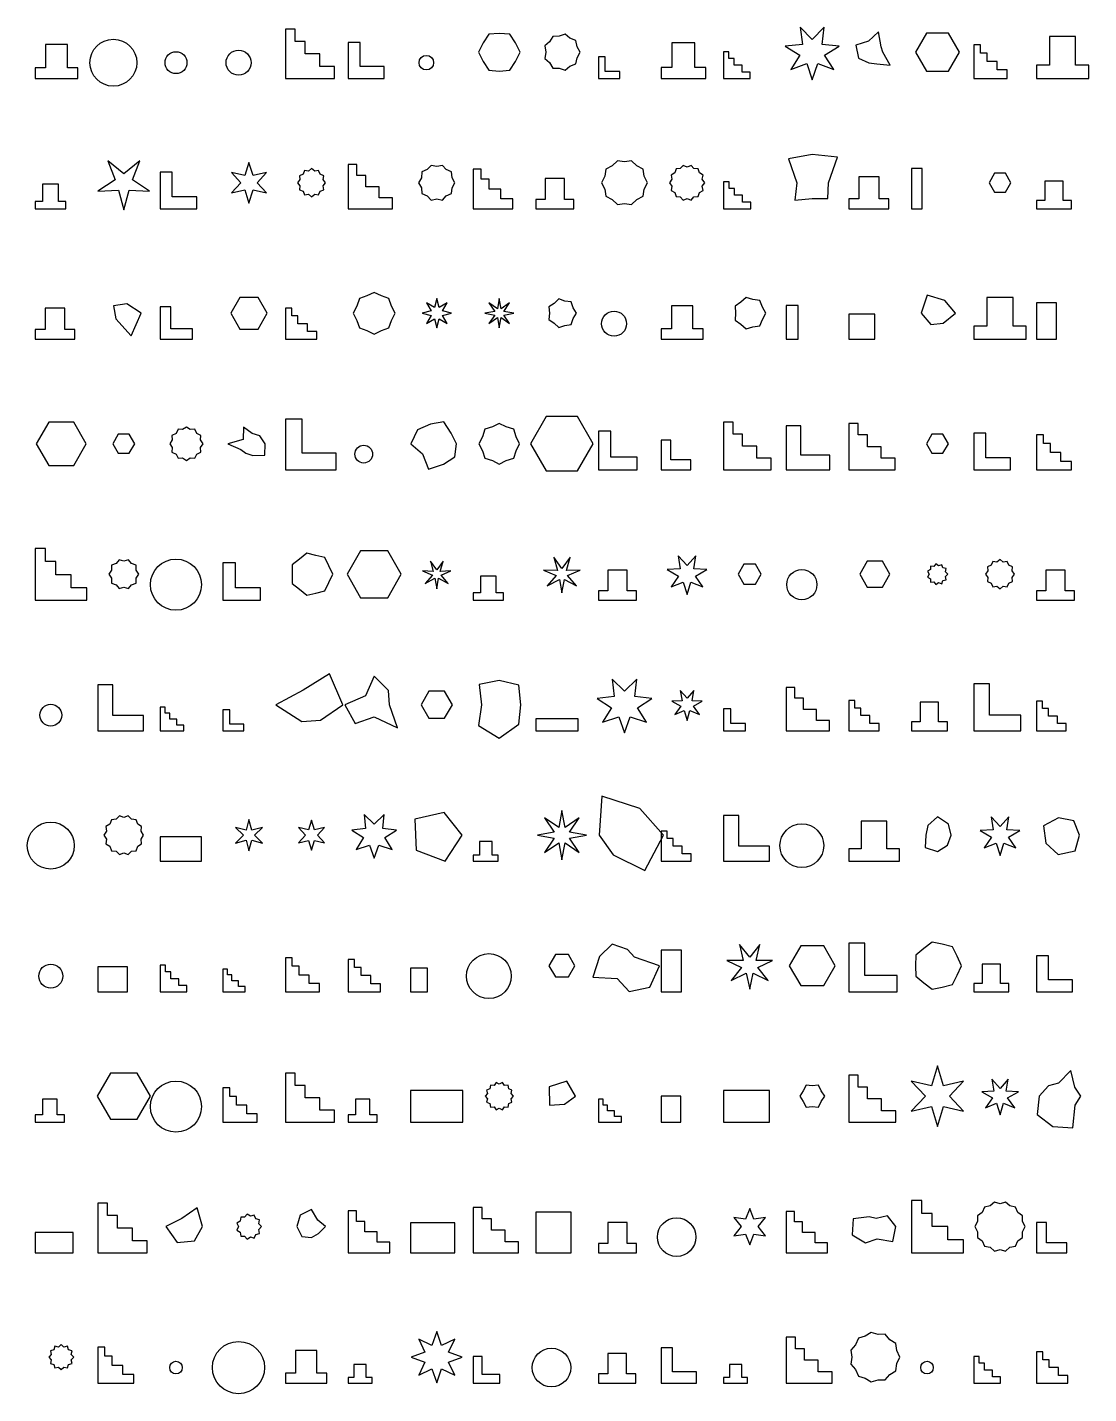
# Model space of a CAD drawing. Header units: metres. Extents: x -15 to 4183, y -20 to 5344.
# Drawn here: x -15 to 2020, y -20 to 2598 of the extents above; entities that cross this region are included whole.
import ezdxf

# ---------------------------------------------------------------- set-up
doc = ezdxf.new("R2010")
doc.units = ezdxf.units.M

msp = doc.modelspace()

# ---------------------------------------------------------------- linework, layer by layer
for points in [[(480, 2500), (574, 2500), (574, 2523), (545.8, 2523), (545.8, 2547), (517.6, 2547), (517.6, 2570.5), (498.8, 2570.5), (498.8, 2594), (480, 2594), (480, 2500)], [(1490, 2497), (1500.5, 2528.2), (1531.4, 2517), (1513.6, 2544.6), (1541.7, 2561.8), (1508.9, 2565.1), (1513, 2597.8), (1490, 2574.2), (1467, 2597.8), (1471.1, 2565.1), (1438.3, 2561.8), (1466.4, 2544.6), (1448.6, 2517), (1479.5, 2528.2), (1490, 2497)], [(600, 2500), (669, 2500), (669, 2523), (623, 2523), (623, 2569), (600, 2569), (600, 2500)], [(930, 2550), (921.2, 2568), (910, 2584.6), (890, 2586), (870, 2584.6), (858.8, 2568), (850, 2550), (858.8, 2532), (870, 2515.4), (890, 2514), (910, 2515.4), (921.2, 2532), (930, 2550)], [(1045, 2550), (1039.1, 2560.6), (1036.8, 2572.5), (1025.5, 2576.8), (1016.1, 2584.5), (1004.6, 2580.5), (992.5, 2580.3), (986.3, 2569.9), (977.1, 2562), (979, 2550), (977.1, 2538), (986.3, 2530.1), (992.5, 2519.7), (1004.6, 2519.5), (1016.1, 2515.5), (1025.5, 2523.2), (1036.8, 2527.5), (1039.1, 2539.4), (1045, 2550)], [(1200, 2500), (1286, 2500), (1286, 2521), (1265, 2521), (1265, 2568), (1221, 2568), (1221, 2521), (1200, 2521), (1200, 2500)], [(1625.3, 2550), (1622.4, 2560.4), (1616.9, 2589.4), (1597.9, 2571), (1573.4, 2563.3), (1578.5, 2538.6), (1598.3, 2529.7), (1613.9, 2527.7), (1639.6, 2525.2), (1625.3, 2550)], [(1772, 2550), (1751, 2586.4), (1709, 2586.4), (1688, 2550), (1709, 2513.6), (1751, 2513.6), (1772, 2550)], [(1920, 2500), (2020, 2500), (2020, 2525), (1995, 2525), (1995, 2580), (1945, 2580), (1945, 2525), (1920, 2525), (1920, 2500)], [(0, 2500), (82, 2500), (82, 2520), (62, 2520), (62, 2565), (20, 2565), (20, 2520), (0, 2520), (0, 2500)], [(1080, 2500), (1121, 2500), (1121, 2513), (1093, 2513), (1093, 2541), (1080, 2541), (1080, 2500)], [(1320, 2500), (1371, 2500), (1371, 2512), (1355.7, 2512), (1355.7, 2525), (1340.4, 2525), (1340.4, 2538.2), (1330.2, 2538.2), (1330.2, 2551), (1320, 2551), (1320, 2500)], [(1800, 2500), (1864, 2500), (1864, 2516), (1844.8, 2516), (1844.8, 2532), (1825.6, 2532), (1825.6, 2548), (1812.8, 2548), (1812.8, 2564), (1800, 2564), (1800, 2500)], [(170, 2248), (180.1, 2286), (219.5, 2283.9), (186.4, 2305.3), (200.6, 2342.1), (170, 2317.2), (139.4, 2342.1), (153.6, 2305.3), (120.5, 2283.9), (159.9, 2286), (170, 2248)], [(410, 2261), (417.9, 2286.3), (443.8, 2280.5), (425.8, 2300), (443.8, 2319.5), (417.9, 2313.7), (410, 2339), (402.1, 2313.7), (376.2, 2319.5), (394.2, 2300), (376.2, 2280.5), (402.1, 2286.3), (410, 2261)], [(600, 2250), (685, 2250), (685, 2271), (659.5, 2271), (659.5, 2292), (634, 2292), (634, 2313.8), (617, 2313.8), (617, 2335), (600, 2335), (600, 2250)], [(805, 2300), (799.5, 2309.6), (798.3, 2320.6), (788.2, 2325.1), (780.8, 2333.3), (770, 2331), (759.2, 2333.3), (751.8, 2325.1), (741.7, 2320.6), (740.5, 2309.6), (735, 2300), (740.5, 2290.4), (741.7, 2279.4), (751.8, 2274.9), (759.2, 2266.7), (770, 2269), (780.8, 2266.7), (788.2, 2274.9), (798.3, 2279.4), (799.5, 2290.4), (805, 2300)], [(1174, 2300), (1168, 2312.4), (1165.6, 2325.9), (1153.5, 2332.4), (1143.6, 2341.8), (1130, 2340), (1116.4, 2341.8), (1106.5, 2332.4), (1094.4, 2325.9), (1092, 2312.4), (1086, 2300), (1092, 2287.6), (1094.4, 2274.1), (1106.5, 2267.6), (1116.4, 2258.2), (1130, 2260), (1143.6, 2258.2), (1153.5, 2267.6), (1165.6, 2274.1), (1168, 2287.6), (1174, 2300)], [(1284, 2300), (1279.2, 2306.7), (1280.6, 2314.8), (1273.5, 2318.7), (1271.2, 2326.6), (1263, 2327), (1257.6, 2333.1), (1250, 2330), (1242.4, 2333.1), (1237, 2327), (1228.8, 2326.6), (1226.5, 2318.7), (1219.4, 2314.8), (1220.8, 2306.7), (1216, 2300), (1220.8, 2293.3), (1219.4, 2285.2), (1226.5, 2281.3), (1228.8, 2273.4), (1237, 2273), (1242.4, 2266.9), (1250, 2270), (1257.6, 2266.9), (1263, 2273), (1271.2, 2273.4), (1273.5, 2281.3), (1280.6, 2285.2), (1279.2, 2293.3), (1284, 2300)], [(1521.1, 2300), (1538.7, 2348.7), (1490, 2354.3), (1444.5, 2345.5), (1460.1, 2300), (1456.4, 2266.4), (1490, 2269.8), (1520, 2270), (1521.1, 2300)], [(240, 2250), (310, 2250), (310, 2273), (263, 2273), (263, 2320), (240, 2320), (240, 2250)], [(557, 2300), (552.2, 2306), (553.4, 2313.5), (546.3, 2316.3), (543.5, 2323.4), (536, 2322.2), (530, 2327), (524, 2322.2), (516.5, 2323.4), (513.7, 2316.3), (506.6, 2313.5), (507.8, 2306), (503, 2300), (507.8, 2294), (506.6, 2286.5), (513.7, 2283.7), (516.5, 2276.6), (524, 2277.8), (530, 2273), (536, 2277.8), (543.5, 2276.6), (546.3, 2283.7), (553.4, 2286.5), (552.2, 2294), (557, 2300)], [(840, 2250), (916, 2250), (916, 2269), (893.2, 2269), (893.2, 2288), (870.4, 2288), (870.4, 2307), (855.2, 2307), (855.2, 2326), (840, 2326), (840, 2250)], [(960, 2250), (1033, 2250), (1033, 2268), (1015, 2268), (1015, 2308), (978, 2308), (978, 2268), (960, 2268), (960, 2250)], [(1560, 2250), (1637, 2250), (1637, 2269), (1618, 2269), (1618, 2311), (1579, 2311), (1579, 2269), (1560, 2269), (1560, 2250)], [(1680, 2250), (1701, 2250), (1701, 2327), (1680, 2327), (1680, 2250)], [(1871, 2300), (1860.5, 2318.2), (1839.5, 2318.2), (1829, 2300), (1839.5, 2281.8), (1860.5, 2281.8), (1871, 2300)], [(0, 2250), (59, 2250), (59, 2264), (45, 2264), (45, 2297), (14, 2297), (14, 2264), (0, 2264), (0, 2250)], [(1320, 2250), (1372, 2250), (1372, 2263), (1356.4, 2263), (1356.4, 2276), (1340.8, 2276), (1340.8, 2289), (1330.4, 2289), (1330.4, 2302), (1320, 2302), (1320, 2250)], [(1920, 2250), (1987, 2250), (1987, 2266), (1971, 2266), (1971, 2303), (1936, 2303), (1936, 2266), (1920, 2266), (1920, 2250)], [(445, 2050), (427.5, 2080.3), (392.5, 2080.3), (375, 2050), (392.5, 2019.7), (427.5, 2019.7), (445, 2050)], [(690, 2050), (683.3, 2063.8), (678.3, 2078.3), (663.8, 2083.3), (650, 2090), (636.2, 2083.3), (621.7, 2078.3), (616.7, 2063.8), (610, 2050), (616.7, 2036.2), (621.7, 2021.7), (636.2, 2016.7), (650, 2010), (663.8, 2016.7), (678.3, 2021.7), (683.3, 2036.2), (690, 2050)], [(770, 2022), (774.5, 2039.2), (789.8, 2030.2), (780.8, 2045.5), (798, 2050), (780.8, 2054.5), (789.8, 2069.8), (774.5, 2060.8), (770, 2078), (765.5, 2060.8), (750.2, 2069.8), (759.2, 2054.5), (742, 2050), (759.2, 2045.5), (750.2, 2030.2), (765.5, 2039.2), (770, 2022)], [(890, 2022), (893.5, 2041.5), (909.8, 2030.2), (898.5, 2046.5), (918, 2050), (898.5, 2053.5), (909.8, 2069.8), (893.5, 2058.5), (890, 2078), (886.5, 2058.5), (870.2, 2069.8), (881.5, 2053.5), (862, 2050), (881.5, 2046.5), (870.2, 2030.2), (886.5, 2041.5), (890, 2022)], [(1038, 2050), (1031.6, 2060.4), (1027.5, 2071.9), (1015.3, 2073.4), (1003.8, 2077.3), (995, 2068.8), (984.8, 2062.1), (986, 2050), (984.8, 2037.9), (995, 2031.2), (1003.8, 2022.7), (1015.3, 2026.6), (1027.5, 2028.1), (1031.6, 2039.6), (1038, 2050)], [(1401, 2050), (1394.3, 2061.7), (1389.3, 2074.2), (1376, 2076.3), (1363.1, 2080.2), (1353.2, 2071.1), (1342.1, 2063.5), (1343, 2050), (1342.1, 2036.5), (1353.2, 2028.9), (1363.1, 2019.8), (1376, 2023.7), (1389.3, 2025.8), (1394.3, 2038.3), (1401, 2050)], [(1764.5, 2050), (1744.2, 2074.5), (1710, 2084.7), (1698.8, 2050), (1717.4, 2028.2), (1740.9, 2031.2), (1764.5, 2050)], [(1800, 2000), (1900, 2000), (1900, 2025), (1875, 2025), (1875, 2080), (1825, 2080), (1825, 2025), (1800, 2025), (1800, 2000)], [(1920, 2000), (1958, 2000), (1958, 2070), (1920, 2070), (1920, 2000)], [(0, 2000), (76, 2000), (76, 2019), (57, 2019), (57, 2060), (19, 2060), (19, 2019), (0, 2019), (0, 2000)], [(203.5, 2050), (175.7, 2067.7), (150.3, 2064.3), (154.9, 2039), (184, 2006.9), (203.5, 2050)], [(240, 2000), (302, 2000), (302, 2020), (260, 2020), (260, 2062), (240, 2062), (240, 2000)], [(480, 2000), (540, 2000), (540, 2015), (522, 2015), (522, 2030), (504, 2030), (504, 2045), (492, 2045), (492, 2060), (480, 2060), (480, 2000)], [(1200, 2000), (1281, 2000), (1281, 2020), (1261, 2020), (1261, 2064), (1220, 2064), (1220, 2020), (1200, 2020), (1200, 2000)], [(1440, 2000), (1463, 2000), (1463, 2065), (1440, 2065), (1440, 2000)], [(1560, 2000), (1610, 2000), (1610, 2048), (1560, 2048), (1560, 2000)], [(98, 1800), (74, 1841.6), (26, 1841.6), (2, 1800), (26, 1758.4), (74, 1758.4), (98, 1800)], [(480, 1750), (577, 1750), (577, 1782), (512, 1782), (512, 1847), (480, 1847), (480, 1750)], [(808.2, 1800), (797.5, 1820), (783.7, 1842.2), (757.9, 1837.3), (733.1, 1826.8), (720.1, 1800), (743, 1780.4), (754.1, 1751.2), (782.7, 1761), (804.9, 1774.7), (808.2, 1800)], [(929, 1800), (922.3, 1813.4), (917.6, 1827.6), (903.4, 1832.3), (890, 1839), (876.6, 1832.3), (862.4, 1827.6), (857.7, 1813.4), (851, 1800), (857.7, 1786.6), (862.4, 1772.4), (876.6, 1767.7), (890, 1761), (903.4, 1767.7), (917.6, 1772.4), (922.3, 1786.6), (929, 1800)], [(1070, 1800), (1040, 1852), (980, 1852), (950, 1800), (980, 1748), (1040, 1748), (1070, 1800)], [(1320, 1750), (1411, 1750), (1411, 1772), (1383.7, 1772), (1383.7, 1795), (1356.4, 1795), (1356.4, 1818.2), (1338.2, 1818.2), (1338.2, 1841), (1320, 1841), (1320, 1750)], [(1440, 1750), (1524, 1750), (1524, 1778), (1468, 1778), (1468, 1834), (1440, 1834), (1440, 1750)], [(1560, 1750), (1649, 1750), (1649, 1772), (1622.3, 1772), (1622.3, 1794), (1595.6, 1794), (1595.6, 1816.8), (1577.8, 1816.8), (1577.8, 1839), (1560, 1839), (1560, 1750)], [(191, 1800), (180.5, 1818.2), (159.5, 1818.2), (149, 1800), (159.5, 1781.8), (180.5, 1781.8), (191, 1800)], [(322, 1800), (317, 1807.2), (317.7, 1816), (309.8, 1819.8), (306, 1827.7), (297.2, 1827), (290, 1832), (282.8, 1827), (274, 1827.7), (270.2, 1819.8), (262.3, 1816), (263, 1807.2), (258, 1800), (263, 1792.8), (262.3, 1784), (270.2, 1780.2), (274, 1772.3), (282.8, 1773), (290, 1768), (297.2, 1773), (306, 1772.3), (309.8, 1780.2), (317.7, 1784), (317, 1792.8), (322, 1800)], [(441.1, 1800), (431, 1815.3), (416.4, 1819.8), (399.7, 1831.7), (399.1, 1808), (369.7, 1800), (394.7, 1788.9), (404.1, 1781.7), (417.4, 1777.3), (440.6, 1777.8), (441.1, 1800)], [(1080, 1750), (1154, 1750), (1154, 1774), (1104, 1774), (1104, 1824), (1080, 1824), (1080, 1750)], [(1200, 1750), (1257, 1750), (1257, 1769), (1219, 1769), (1219, 1807), (1200, 1807), (1200, 1750)], [(1751, 1800), (1740.5, 1818.2), (1719.5, 1818.2), (1709, 1800), (1719.5, 1781.8), (1740.5, 1781.8), (1751, 1800)], [(1800, 1750), (1870, 1750), (1870, 1773), (1823, 1773), (1823, 1820), (1800, 1820), (1800, 1750)], [(1920, 1750), (1987, 1750), (1987, 1766), (1966.9, 1766), (1966.9, 1783), (1946.8, 1783), (1946.8, 1800.2), (1933.4, 1800.2), (1933.4, 1817), (1920, 1817), (1920, 1750)], [(0, 1500), (99, 1500), (99, 1524), (69.3, 1524), (69.3, 1549), (39.6, 1549), (39.6, 1574.2), (19.8, 1574.2), (19.8, 1599), (0, 1599), (0, 1500)], [(199, 1550), (193.8, 1557.7), (193.5, 1567), (184.7, 1570.2), (179, 1577.6), (170, 1575), (161, 1577.6), (155.3, 1570.2), (146.5, 1567), (146.2, 1557.7), (141, 1550), (146.2, 1542.3), (146.5, 1533), (155.3, 1529.8), (161, 1522.4), (170, 1525), (179, 1522.4), (184.7, 1529.8), (193.5, 1533), (193.8, 1542.3), (199, 1550)], [(360, 1500), (432, 1500), (432, 1524), (384, 1524), (384, 1572), (360, 1572), (360, 1500)], [(571, 1550), (563.3, 1566.1), (555.6, 1582.1), (538.2, 1586.1), (520.9, 1590), (506.9, 1578.9), (493.1, 1567.8), (493, 1550), (493.1, 1532.2), (506.9, 1521.1), (520.9, 1510), (538.2, 1513.9), (555.6, 1517.9), (563.3, 1533.9), (571, 1550)], [(702, 1550), (676, 1595), (624, 1595), (598, 1550), (624, 1505), (676, 1505), (702, 1550)], [(770, 1522), (773.7, 1542.3), (791.9, 1532.5), (778.3, 1548.1), (797.3, 1556.2), (776.7, 1555.3), (782.1, 1575.2), (770, 1558.5), (757.9, 1575.2), (763.3, 1555.3), (742.7, 1556.2), (761.7, 1548.1), (748.1, 1532.5), (766.3, 1542.3), (770, 1522)], [(1010, 1514), (1014.8, 1539.9), (1038.1, 1527.6), (1020.9, 1547.5), (1045.1, 1558), (1018.7, 1557), (1025.6, 1582.4), (1010, 1561.2), (994.4, 1582.4), (1001.3, 1557), (974.9, 1558), (999.1, 1547.5), (981.9, 1527.6), (1005.2, 1539.9), (1010, 1514)], [(1250, 1511), (1257.3, 1534.9), (1280.5, 1525.7), (1266.3, 1546.3), (1288, 1558.7), (1263.1, 1560.5), (1266.9, 1585.1), (1250, 1566.8), (1233.1, 1585.1), (1236.9, 1560.5), (1212, 1558.7), (1233.7, 1546.3), (1219.5, 1525.7), (1242.7, 1534.9), (1250, 1511)], [(1639, 1550), (1624.5, 1575.1), (1595.5, 1575.1), (1581, 1550), (1595.5, 1524.9), (1624.5, 1524.9), (1639, 1550)], [(1878, 1550), (1873.2, 1556.2), (1874.2, 1564), (1867, 1567), (1864, 1574.2), (1856.2, 1573.2), (1850, 1578), (1843.8, 1573.2), (1836, 1574.2), (1833, 1567), (1825.8, 1564), (1826.8, 1556.2), (1822, 1550), (1826.8, 1543.8), (1825.8, 1536), (1833, 1533), (1836, 1525.8), (1843.8, 1526.8), (1850, 1522), (1856.2, 1526.8), (1864, 1525.8), (1867, 1533), (1874.2, 1536), (1873.2, 1543.8), (1878, 1550)], [(840, 1500), (898, 1500), (898, 1514), (884, 1514), (884, 1546), (854, 1546), (854, 1514), (840, 1514), (840, 1500)], [(1080, 1500), (1153, 1500), (1153, 1518), (1135, 1518), (1135, 1558), (1098, 1558), (1098, 1518), (1080, 1518), (1080, 1500)], [(1392, 1550), (1381, 1569.1), (1359, 1569.1), (1348, 1550), (1359, 1530.9), (1381, 1530.9), (1392, 1550)], [(1750, 1550), (1745.4, 1554.5), (1746.8, 1560.8), (1740.5, 1562.1), (1738.3, 1568.2), (1732.3, 1565.8), (1727.2, 1569.8), (1723.4, 1564.6), (1716.9, 1565.1), (1716.5, 1558.7), (1710.8, 1555.6), (1714, 1550), (1710.8, 1544.4), (1716.5, 1541.3), (1716.9, 1534.9), (1723.4, 1535.4), (1727.2, 1530.2), (1732.3, 1534.2), (1738.3, 1531.8), (1740.5, 1537.9), (1746.8, 1539.2), (1745.4, 1545.5), (1750, 1550)], [(1920, 1500), (1993, 1500), (1993, 1518), (1975, 1518), (1975, 1558), (1938, 1558), (1938, 1518), (1920, 1518), (1920, 1500)], [(120, 1250), (208, 1250), (208, 1279), (149, 1279), (149, 1338), (120, 1338), (120, 1250)], [(590, 1300), (564.3, 1359.4), (514.1, 1327.6), (461.4, 1300), (511.3, 1267.6), (547.3, 1270.1), (590, 1300)], [(679.3, 1300), (677.4, 1327.4), (650, 1354.9), (633.2, 1316.8), (593.8, 1300), (613.9, 1263.9), (650, 1276.5), (694.5, 1255.5), (679.3, 1300)], [(931.4, 1300), (927.4, 1337.4), (890, 1346.1), (851.2, 1338.8), (855.6, 1300), (850.3, 1260.3), (890, 1236.1), (927.1, 1262.9), (931.4, 1300)], [(1130, 1246), (1141.1, 1277), (1172.2, 1266.3), (1154.9, 1294.3), (1182.6, 1312), (1150, 1315.9), (1153.4, 1348.7), (1130, 1325.6), (1106.6, 1348.7), (1110, 1315.9), (1077.4, 1312), (1105.1, 1294.3), (1087.8, 1266.3), (1118.9, 1277), (1130, 1246)], [(1800, 1250), (1890, 1250), (1890, 1280), (1830, 1280), (1830, 1340), (1800, 1340), (1800, 1250)], [(800, 1300), (785, 1326), (755, 1326), (740, 1300), (755, 1274), (785, 1274), (800, 1300)], [(1250, 1270), (1255.4, 1288.9), (1273.5, 1281.3), (1262, 1297.3), (1279.2, 1306.7), (1259.7, 1307.7), (1263, 1327), (1250, 1312.4), (1237, 1327), (1240.3, 1307.7), (1220.8, 1306.7), (1238, 1297.3), (1226.5, 1281.3), (1244.6, 1288.9), (1250, 1270)], [(1440, 1250), (1523, 1250), (1523, 1270), (1498.1, 1270), (1498.1, 1291), (1473.2, 1291), (1473.2, 1312.2), (1456.6, 1312.2), (1456.6, 1333), (1440, 1333), (1440, 1250)], [(240, 1250), (285, 1250), (285, 1261), (271.5, 1261), (271.5, 1272), (258, 1272), (258, 1283.8), (249, 1283.8), (249, 1295), (240, 1295), (240, 1250)], [(360, 1250), (400, 1250), (400, 1263), (373, 1263), (373, 1290), (360, 1290), (360, 1250)], [(1320, 1250), (1362, 1250), (1362, 1264), (1334, 1264), (1334, 1292), (1320, 1292), (1320, 1250)], [(1560, 1250), (1618, 1250), (1618, 1264), (1600.6, 1264), (1600.6, 1279), (1583.2, 1279), (1583.2, 1293.5), (1571.6, 1293.5), (1571.6, 1308), (1560, 1308), (1560, 1250)], [(1680, 1250), (1749, 1250), (1749, 1267), (1732, 1267), (1732, 1305), (1697, 1305), (1697, 1267), (1680, 1267), (1680, 1250)], [(1920, 1250), (1977, 1250), (1977, 1264), (1959.9, 1264), (1959.9, 1278), (1942.8, 1278), (1942.8, 1292.8), (1931.4, 1292.8), (1931.4, 1307), (1920, 1307), (1920, 1250)], [(960, 1250), (1041, 1250), (1041, 1273), (960, 1273), (960, 1250)], [(1204.9, 1050), (1159.6, 1101.3), (1086.8, 1124.8), (1081.5, 1050), (1108.2, 1012.2), (1169.1, 982.3), (1204.9, 1050)], [(208, 1050), (203.1, 1057.6), (204.2, 1066.5), (196.6, 1071.2), (193.7, 1079.7), (184.8, 1080.6), (178.5, 1087), (170, 1084), (161.5, 1087), (155.2, 1080.6), (146.3, 1079.7), (143.4, 1071.2), (135.8, 1066.5), (136.9, 1057.6), (132, 1050), (136.9, 1042.4), (135.8, 1033.5), (143.4, 1028.8), (146.3, 1020.3), (155.2, 1019.4), (161.5, 1013), (170, 1016), (178.5, 1013), (184.8, 1019.4), (193.7, 1020.3), (196.6, 1028.8), (204.2, 1033.5), (203.1, 1042.4), (208, 1050)], [(410, 1020), (415.4, 1040.7), (436, 1035), (420.7, 1050), (436, 1065), (415.4, 1059.3), (410, 1080), (404.6, 1059.3), (384, 1065), (399.3, 1050), (384, 1035), (404.6, 1040.7), (410, 1020)], [(530, 1021), (535.9, 1039.9), (555.1, 1035.5), (541.7, 1050), (555.1, 1064.5), (535.9, 1060.1), (530, 1079), (524.1, 1060.1), (504.9, 1064.5), (518.3, 1050), (504.9, 1035.5), (524.1, 1039.9), (530, 1021)], [(650, 1006), (659.1, 1031.1), (684.4, 1022.6), (670.5, 1045.3), (692.9, 1059.8), (666.4, 1063.1), (669.1, 1089.6), (650, 1071), (630.9, 1089.6), (633.6, 1063.1), (607.1, 1059.8), (629.5, 1045.3), (615.6, 1022.6), (640.9, 1031.1), (650, 1006)], [(818.9, 1050), (784.1, 1093.4), (728, 1080.5), (730.8, 1021.5), (786.1, 1000.5), (818.9, 1050)], [(1010, 1003), (1016, 1035.4), (1043.2, 1016.8), (1024.6, 1044), (1057, 1050), (1024.6, 1056), (1043.2, 1083.2), (1016, 1064.6), (1010, 1097), (1004, 1064.6), (976.8, 1083.2), (995.4, 1056), (963, 1050), (995.4, 1044), (976.8, 1016.8), (1004, 1035.4), (1010, 1003)], [(1320, 1000), (1408, 1000), (1408, 1029), (1349, 1029), (1349, 1088), (1320, 1088), (1320, 1000)], [(1560, 1000), (1657, 1000), (1657, 1024), (1633, 1024), (1633, 1077), (1584, 1077), (1584, 1024), (1560, 1024), (1560, 1000)], [(1756.2, 1050), (1750.9, 1070.9), (1730, 1084.9), (1711.6, 1068.4), (1708, 1050), (1706.2, 1026.2), (1730, 1018.7), (1749.4, 1030.6), (1756.2, 1050)], [(1850, 1011), (1857.2, 1035), (1880.5, 1025.7), (1866.3, 1046.3), (1888, 1058.7), (1863, 1060.4), (1866.9, 1085.1), (1850, 1066.7), (1833.1, 1085.1), (1837, 1060.4), (1812, 1058.7), (1833.7, 1046.3), (1819.5, 1025.7), (1842.8, 1035), (1850, 1011)], [(2002.5, 1050), (1991.7, 1077.2), (1962.4, 1083.4), (1933.5, 1067.6), (1938.1, 1034.6), (1961.6, 1013.1), (1993.9, 1020), (2002.5, 1050)], [(1200, 1000), (1258, 1000), (1258, 1014), (1240.6, 1014), (1240.6, 1029), (1223.2, 1029), (1223.2, 1043.5), (1211.6, 1043.5), (1211.6, 1058), (1200, 1058), (1200, 1000)], [(240, 1000), (319, 1000), (319, 1047), (240, 1047), (240, 1000)], [(840, 1000), (888, 1000), (888, 1012), (876, 1012), (876, 1038), (852, 1038), (852, 1012), (840, 1012), (840, 1000)], [(1197, 800), (1149.2, 816.1), (1135.5, 831.1), (1106.3, 841.1), (1082, 817.5), (1069.4, 778), (1115.7, 775.2), (1138.7, 750.5), (1178.8, 759), (1197, 800)], [(1370, 755), (1377, 785.5), (1405.2, 771.9), (1385.7, 796.4), (1413.9, 810), (1382.6, 810), (1389.5, 840.5), (1370, 816.1), (1350.5, 840.5), (1357.4, 810), (1326.1, 810), (1354.3, 796.4), (1334.8, 771.9), (1363, 785.5), (1370, 755)], [(1534, 800), (1512, 838.1), (1468, 838.1), (1446, 800), (1468, 761.9), (1512, 761.9), (1534, 800)], [(1560, 750), (1653, 750), (1653, 781), (1591, 781), (1591, 843), (1560, 843), (1560, 750)], [(1776, 800), (1767.8, 818.2), (1758.7, 836), (1739.3, 840.9), (1719.8, 844.8), (1703.8, 832.8), (1688.6, 820), (1688, 800), (1688.6, 780), (1703.8, 767.2), (1719.8, 755.2), (1739.3, 759.1), (1758.7, 764), (1767.8, 781.8), (1776, 800)], [(480, 750), (545, 750), (545, 766), (525.5, 766), (525.5, 782), (506, 782), (506, 798.8), (493, 798.8), (493, 815), (480, 815), (480, 750)], [(600, 750), (662, 750), (662, 765), (643.4, 765), (643.4, 781), (624.8, 781), (624.8, 796.5), (612.4, 796.5), (612.4, 812), (600, 812), (600, 750)], [(1035, 800), (1022.5, 821.7), (997.5, 821.7), (985, 800), (997.5, 778.3), (1022.5, 778.3), (1035, 800)], [(1200, 750), (1239, 750), (1239, 830), (1200, 830), (1200, 750)], [(1920, 750), (1989, 750), (1989, 773), (1943, 773), (1943, 819), (1920, 819), (1920, 750)], [(120, 750), (177, 750), (177, 798), (120, 798), (120, 750)], [(240, 750), (291, 750), (291, 762), (275.7, 762), (275.7, 775), (260.4, 775), (260.4, 788.2), (250.2, 788.2), (250.2, 801), (240, 801), (240, 750)], [(360, 750), (403, 750), (403, 760), (390.1, 760), (390.1, 771), (377.2, 771), (377.2, 782.2), (368.6, 782.2), (368.6, 793), (360, 793), (360, 750)], [(720, 750), (752, 750), (752, 795), (720, 795), (720, 750)], [(1800, 750), (1867, 750), (1867, 766), (1851, 766), (1851, 803), (1816, 803), (1816, 766), (1800, 766), (1800, 750)], [(1730, 492), (1741.6, 529.9), (1780.2, 521), (1753.2, 550), (1780.2, 579), (1741.6, 570.1), (1730, 608), (1718.4, 570.1), (1679.8, 579), (1706.8, 550), (1679.8, 521), (1718.4, 529.9), (1730, 492)], [(221, 550), (195.5, 594.2), (144.5, 594.2), (119, 550), (144.5, 505.8), (195.5, 505.8), (221, 550)], [(480, 500), (574, 500), (574, 523), (545.8, 523), (545.8, 547), (517.6, 547), (517.6, 570.5), (498.8, 570.5), (498.8, 594), (480, 594), (480, 500)], [(917, 550), (912.4, 555.1), (914.3, 561.7), (908, 564.3), (906.8, 571.1), (900, 570.7), (896, 576.3), (890, 573), (884, 576.3), (880, 570.7), (873.2, 571.1), (872, 564.3), (865.7, 561.7), (867.6, 555.1), (863, 550), (867.6, 544.9), (865.7, 538.3), (872, 535.7), (873.2, 528.9), (880, 529.3), (884, 523.7), (890, 527), (896, 523.7), (900, 529.3), (906.8, 528.9), (908, 535.7), (914.3, 538.3), (912.4, 544.9), (917, 550)], [(1035.8, 550), (1019.4, 579), (985.5, 567.8), (986.5, 532.9), (1015, 534.5), (1035.8, 550)], [(1560, 500), (1650, 500), (1650, 522), (1623, 522), (1623, 545), (1596, 545), (1596, 567.5), (1578, 567.5), (1578, 590), (1560, 590), (1560, 500)], [(1850, 514), (1856.5, 536.6), (1878.1, 527.6), (1864.5, 546.7), (1885.1, 558), (1861.6, 559.3), (1865.6, 582.4), (1850, 564.9), (1834.4, 582.4), (1838.4, 559.3), (1814.9, 558), (1835.5, 546.7), (1821.9, 527.6), (1843.5, 536.6), (1850, 514)], [(2004.9, 550), (1993.6, 567.1), (1986, 599.3), (1961.9, 574.9), (1942.7, 569.8), (1925.1, 550), (1921.5, 514.7), (1951.1, 491.9), (1989.7, 489.3), (1994.1, 532.5), (2004.9, 550)], [(360, 500), (426, 500), (426, 516), (406.2, 516), (406.2, 533), (386.4, 533), (386.4, 549.5), (373.2, 549.5), (373.2, 566), (360, 566), (360, 500)], [(720, 500), (820, 500), (820, 561), (720, 561), (720, 500)], [(1200, 500), (1238, 500), (1238, 550), (1200, 550), (1200, 500)], [(1320, 500), (1408, 500), (1408, 561), (1320, 561), (1320, 500)], [(1514, 550), (1507.3, 560), (1502, 570.8), (1490, 570), (1478, 570.8), (1472.7, 560), (1466, 550), (1472.7, 540), (1478, 529.2), (1490, 530), (1502, 529.2), (1507.3, 540), (1514, 550)], [(0, 500), (56, 500), (56, 514), (42, 514), (42, 544), (14, 544), (14, 514), (0, 514), (0, 500)], [(600, 500), (656, 500), (656, 514), (642, 514), (642, 544), (614, 544), (614, 514), (600, 514), (600, 500)], [(1080, 500), (1124, 500), (1124, 511), (1110.8, 511), (1110.8, 522), (1097.6, 522), (1097.6, 533), (1088.8, 533), (1088.8, 544), (1080, 544), (1080, 500)], [(120, 250), (215, 250), (215, 273), (186.5, 273), (186.5, 297), (158, 297), (158, 321.2), (139, 321.2), (139, 345), (120, 345), (120, 250)], [(1680, 250), (1780, 250), (1780, 275), (1750, 275), (1750, 300), (1720, 300), (1720, 325), (1700, 325), (1700, 350), (1680, 350), (1680, 250)], [(1898, 300), (1892.9, 309.8), (1893.2, 320.8), (1884.4, 327.4), (1879.9, 337.5), (1869.1, 339.6), (1860.7, 346.8), (1850, 344), (1839.3, 346.8), (1830.9, 339.6), (1820.1, 337.5), (1815.6, 327.4), (1806.8, 320.8), (1807.1, 309.8), (1802, 300), (1807.1, 290.2), (1806.8, 279.2), (1815.6, 272.6), (1820.1, 262.5), (1830.9, 260.4), (1839.3, 253.2), (1850, 256), (1860.7, 253.2), (1869.1, 260.4), (1879.9, 262.5), (1884.4, 272.6), (1893.2, 279.2), (1892.9, 290.2), (1898, 300)], [(321, 300), (310.7, 335.9), (281.1, 315.4), (250.9, 300), (272.4, 269.5), (305.5, 273.1), (321, 300)], [(434, 300), (429.2, 305.6), (430.2, 313), (423.1, 315.1), (420, 321.8), (412.8, 319.8), (406.6, 323.8), (401.7, 318.2), (394.3, 318.1), (393.2, 310.8), (387, 306.8), (390, 300), (387, 293.2), (393.2, 289.2), (394.3, 281.9), (401.7, 281.8), (406.6, 276.2), (412.8, 280.2), (420, 278.2), (423.1, 284.9), (430.2, 287), (429.2, 294.4), (434, 300)], [(556.9, 300), (542.2, 312.2), (530, 332.7), (508.2, 321.8), (501.9, 300), (511.1, 281.1), (530, 279.1), (543, 287), (556.9, 300)], [(600, 250), (680, 250), (680, 270), (656, 270), (656, 290), (632, 290), (632, 310), (616, 310), (616, 330), (600, 330), (600, 250)], [(840, 250), (927, 250), (927, 271), (900.9, 271), (900.9, 293), (874.8, 293), (874.8, 315.2), (857.4, 315.2), (857.4, 337), (840, 337), (840, 250)], [(960, 250), (1028, 250), (1028, 328), (960, 328), (960, 250)], [(1370, 265), (1378.2, 285.8), (1400.3, 282.5), (1386.4, 300), (1400.3, 317.5), (1378.2, 314.2), (1370, 335), (1361.8, 314.2), (1339.7, 317.5), (1353.6, 300), (1339.7, 282.5), (1361.8, 285.8), (1370, 265)], [(1440, 250), (1519, 250), (1519, 269), (1495.3, 269), (1495.3, 289), (1471.6, 289), (1471.6, 309.2), (1455.8, 309.2), (1455.8, 329), (1440, 329), (1440, 250)], [(1650, 300), (1634.5, 320.6), (1612.8, 315.8), (1599.2, 318.7), (1568.4, 315.1), (1566.3, 284.1), (1592.1, 269.1), (1614.2, 276.5), (1644.2, 271.3), (1650, 300)], [(0, 250), (73, 250), (73, 289), (0, 289), (0, 250)], [(720, 250), (805, 250), (805, 307), (720, 307), (720, 250)], [(1080, 250), (1153, 250), (1153, 268), (1135, 268), (1135, 308), (1098, 308), (1098, 268), (1080, 268), (1080, 250)], [(1920, 250), (1978, 250), (1978, 269), (1939, 269), (1939, 308), (1920, 308), (1920, 250)], [(770, 1), (779.4, 27.4), (804.6, 15.4), (792.6, 40.6), (819, 50), (792.6, 59.4), (804.6, 84.6), (779.4, 72.6), (770, 99), (760.6, 72.6), (735.4, 84.6), (747.4, 59.4), (721, 50), (747.4, 40.6), (735.4, 15.4), (760.6, 27.4), (770, 1)], [(1440, 0), (1528, 0), (1528, 22), (1501.6, 22), (1501.6, 44), (1475.2, 44), (1475.2, 66), (1457.6, 66), (1457.6, 88), (1440, 88), (1440, 0)], [(1658, 50), (1652.2, 62.4), (1650.4, 76), (1638.8, 83.3), (1629.9, 93.7), (1616.3, 93.6), (1603.2, 97.5), (1591.7, 90), (1578.6, 86.3), (1573, 73.8), (1563.9, 63.5), (1566, 50), (1563.9, 36.5), (1573, 26.2), (1578.6, 13.7), (1591.7, 10), (1603.2, 2.5), (1616.3, 6.4), (1629.9, 6.3), (1638.8, 16.7), (1650.4, 24), (1652.2, 37.6), (1658, 50)], [(74, 50), (69.3, 55.2), (70.8, 62), (64.1, 64.1), (62, 70.8), (55.2, 69.3), (50, 74), (44.8, 69.3), (38, 70.8), (35.9, 64.1), (29.2, 62), (30.7, 55.2), (26, 50), (30.7, 44.8), (29.2, 38), (35.9, 35.9), (38, 29.2), (44.8, 30.7), (50, 26), (55.2, 30.7), (62, 29.2), (64.1, 35.9), (70.8, 38), (69.3, 44.8), (74, 50)], [(120, 0), (189, 0), (189, 17), (168.3, 17), (168.3, 34), (147.6, 34), (147.6, 51.8), (133.8, 51.8), (133.8, 69), (120, 69), (120, 0)], [(480, 0), (559, 0), (559, 19), (540, 19), (540, 63), (499, 63), (499, 19), (480, 19), (480, 0)], [(1080, 0), (1152, 0), (1152, 18), (1134, 18), (1134, 57), (1098, 57), (1098, 18), (1080, 18), (1080, 0)], [(1200, 0), (1268, 0), (1268, 22), (1222, 22), (1222, 68), (1200, 68), (1200, 0)], [(1920, 0), (1980, 0), (1980, 15), (1962, 15), (1962, 30), (1944, 30), (1944, 45), (1932, 45), (1932, 60), (1920, 60), (1920, 0)], [(600, 0), (646, 0), (646, 11), (635, 11), (635, 36), (611, 36), (611, 11), (600, 11), (600, 0)], [(840, 0), (891, 0), (891, 17), (857, 17), (857, 51), (840, 51), (840, 0)], [(1320, 0), (1366, 0), (1366, 11), (1355, 11), (1355, 36), (1331, 36), (1331, 11), (1320, 11), (1320, 0)], [(1800, 0), (1851, 0), (1851, 12), (1835.7, 12), (1835.7, 25), (1820.4, 25), (1820.4, 38.2), (1810.2, 38.2), (1810.2, 51), (1800, 51), (1800, 0)]]:
    msp.add_lwpolyline(points)
for centre, radius in [((150, 2530), 45), ((270, 2530), 21), ((390, 2530), 24), ((750, 2530), 14), ((1110, 2030), 24), ((630, 1780), 17), ((270, 1530), 49), ((1470, 1530), 29), ((30, 1280), 21), ((30, 1030), 45), ((1470, 1030), 42), ((870, 780), 43), ((30, 780), 23), ((270, 530), 49), ((1230, 280), 37), ((390, 30), 50), ((990, 30), 37), ((270, 30), 12), ((1710, 30), 12)]:
    msp.add_circle(centre, radius)

doc.saveas('drawing.dxf')
